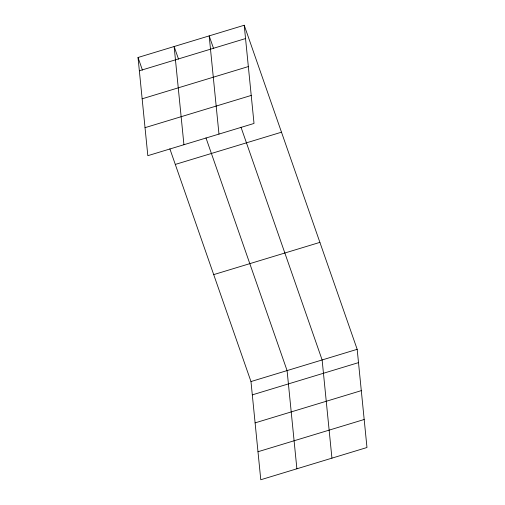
<?xml version="1.0" encoding="UTF-8"?>
<svg xmlns="http://www.w3.org/2000/svg" width="505" height="505" viewBox="0 0 505 505"><rect width="100%" height="100%" fill="white"/><g stroke="black" fill="none" stroke-linecap="round" stroke-linejoin="round"><path stroke-width="0.76" d="M244.218 25.25L254.021 123.447L147.826 155.685L138.023 57.488L244.218 25.25L357.174 349.315L366.977 447.512L260.782 479.75L250.979 381.553L169.863 148.836M139.355 70.795L245.544 38.557M142.151 98.81L248.34 66.572M145.03 127.67L251.225 95.432M175.298 164.428L281.493 132.19M213.703 274.613L319.899 242.375M250.979 381.553L357.174 349.315M252.311 394.866L358.499 362.628M255.107 422.874L361.296 390.636M257.986 451.735L364.181 419.497M213.577 48.512L209.171 35.887L218.974 134.084M241.011 127.235L322.127 359.958L331.93 458.149M178.53 59.154L174.13 46.529L183.934 144.72M205.971 137.871L287.086 370.594L296.889 468.791M138.023 57.488L142.429 70.113"/></g></svg>
